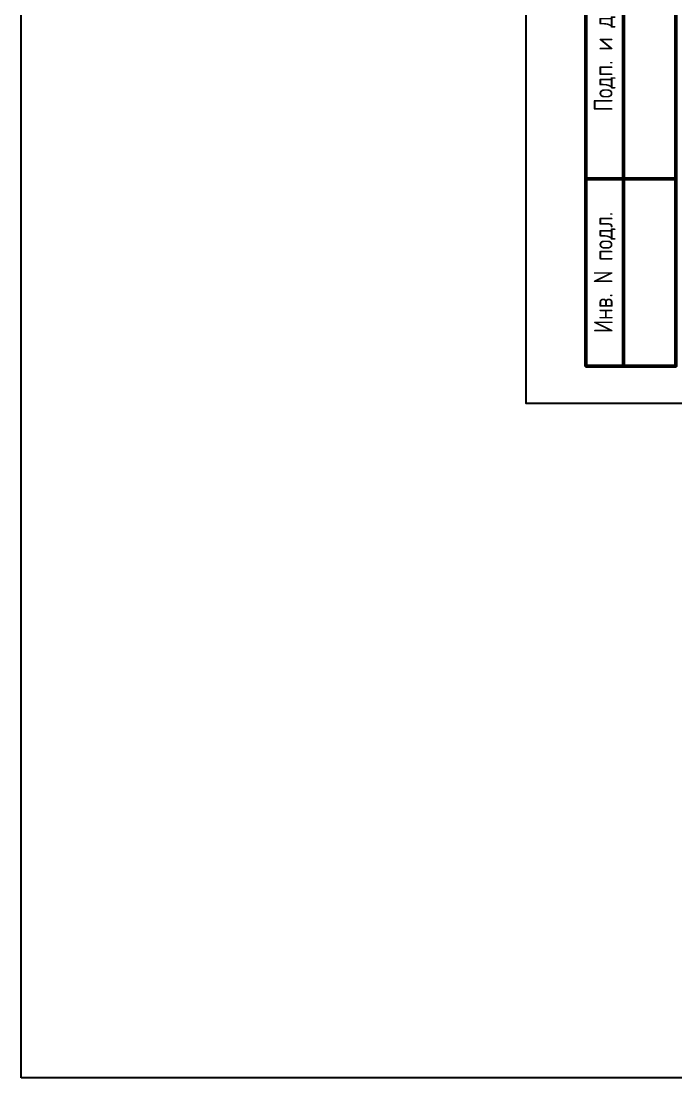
# Model space of a CAD drawing. Header units: millimetres. Extents: x -1117 to 6417, y -90 to 586.
# Drawn here: x -1117.4 to -1030, y -90 to 51 of the extents above; entities that cross this region are included whole.
import ezdxf

# ---------------------------------------------------------------- set-up
doc = ezdxf.new("R2010")
doc.units = ezdxf.units.MM
doc.styles.add('Gost_type_A', font='GOST_A.TTF')

# ---------------------------------------------------------------- blocks, each defined once
blk = doc.blocks.new('Штамп левый нижний')
at = {"lineweight": 50}
for points in [[(-12, 60), (-7, 60), (-7, 25), (-12, 25)], [(-7, 60), (0, 60), (0, 25), (-7, 25)], [(-12, 25), (-7, 25), (-7, 0), (-12, 0)], [(-7, 25), (0, 25), (0, 0), (-7, 0)]]:
    blk.add_lwpolyline(points, close=True, dxfattribs=at)
at = {"char_height": 2.5, "attachment_point": 5, "rotation": 90, "style": 'Gost_type_A'}
for s, insert, width in [('Подп. и дата', (-9.5, 42.5), 35), ('Инв. N подл.', (-9.5, 12.5), 25)]:
    blk.add_mtext(s, dxfattribs=dict(at, insert=insert, width=width))
blk = doc.blocks.new('Формат_А4')
blk.add_lwpolyline([(0, 297), (0, 0), (-210, 0), (-210, 297)], close=True)

msp = doc.modelspace()

# ---------------------------------------------------------------- linework, layer by layer
msp.add_lwpolyline([(-1117.42, 586), (6417.25, 586), (6417.25, -90), (-1117.42, -90)], close=True)

# ---------------------------------------------------------------- block references
at = {"color": 1}
for name, p in [('Формат_А4', (-840, 0)), ('Штамп левый нижний', (-1030, 5))]:
    msp.add_blockref(name, p, dxfattribs=at)

doc.saveas('drawing.dxf')
